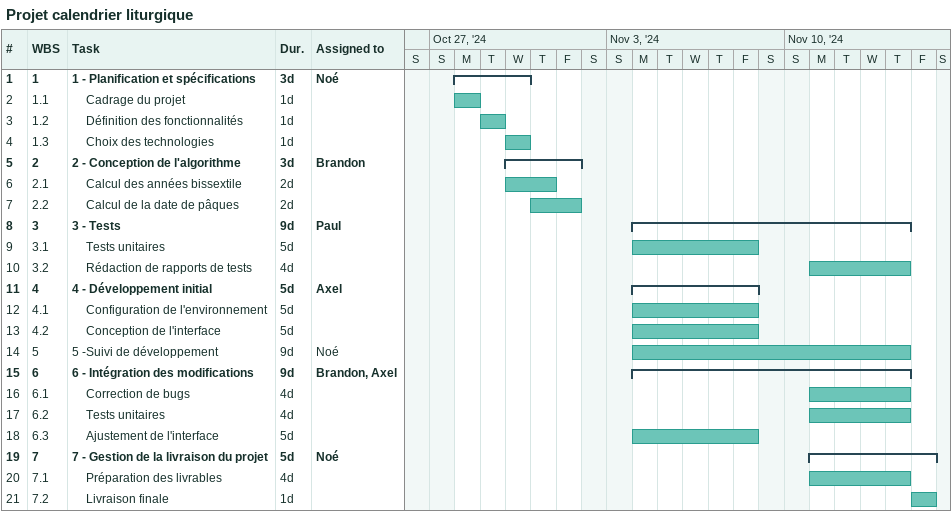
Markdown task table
Projet calendrier liturgique

| ID | WBS | Task | Duration | Start | Finish | Resources |
|---|---|---|---|---|---|---|
| 1 | 1 | **1 - Planification et spécifications** | 3d | 2024-10-28 | 2024-10-30 | Noé |
| 2 | 1.1 | Cadrage du projet | 1d | 2024-10-28 | 2024-10-28 |  |
| 3 | 1.2 | Définition des fonctionnalités | 1d | 2024-10-29 | 2024-10-29 |  |
| 4 | 1.3 | Choix des technologies | 1d | 2024-10-30 | 2024-10-30 |  |
| 5 | 2 | **2 - Conception de l'algorithme** | 3d | 2024-10-30 | 2024-11-01 | Brandon |
| 6 | 2.1 | Calcul des années bissextile | 2d | 2024-10-30 | 2024-10-31 |  |
| 7 | 2.2 | Calcul de la date de pâques | 2d | 2024-10-31 | 2024-11-01 |  |
| 8 | 3 | **3 - Tests** | 9d | 2024-11-04 | 2024-11-14 | Paul |
| 9 | 3.1 | Tests unitaires | 5d | 2024-11-04 | 2024-11-08 |  |
| 10 | 3.2 | Rédaction de rapports de tests | 4d | 2024-11-11 | 2024-11-14 |  |
| 11 | 4 | **4 - Développement initial** | 5d | 2024-11-04 | 2024-11-08 | Axel |
| 12 | 4.1 | Configuration de l'environnement | 5d | 2024-11-04 | 2024-11-08 |  |
| 13 | 4.2 | Conception de l'interface | 5d | 2024-11-04 | 2024-11-08 |  |
| 14 | 5 | 5 -Suivi de développement | 9d | 2024-11-04 | 2024-11-14 | Noé |
| 15 | 6 | **6 - Intégration des modifications** | 9d | 2024-11-04 | 2024-11-14 | Brandon, Axel |
| 16 | 6.1 | Correction de bugs | 4d | 2024-11-11 | 2024-11-14 |  |
| 17 | 6.2 | Tests unitaires | 4d | 2024-11-11 | 2024-11-14 |  |
| 18 | 6.3 | Ajustement de l'interface | 5d | 2024-11-04 | 2024-11-08 |  |
| 19 | 7 | **7 - Gestion de la livraison du projet** | 5d | 2024-11-11 | 2024-11-15 | Noé |
| 20 | 7.1 | Préparation des livrables | 4d | 2024-11-11 | 2024-11-14 |  |
| 21 | 7.2 | Livraison finale | 1d | 2024-11-15 | 2024-11-15 |  |
